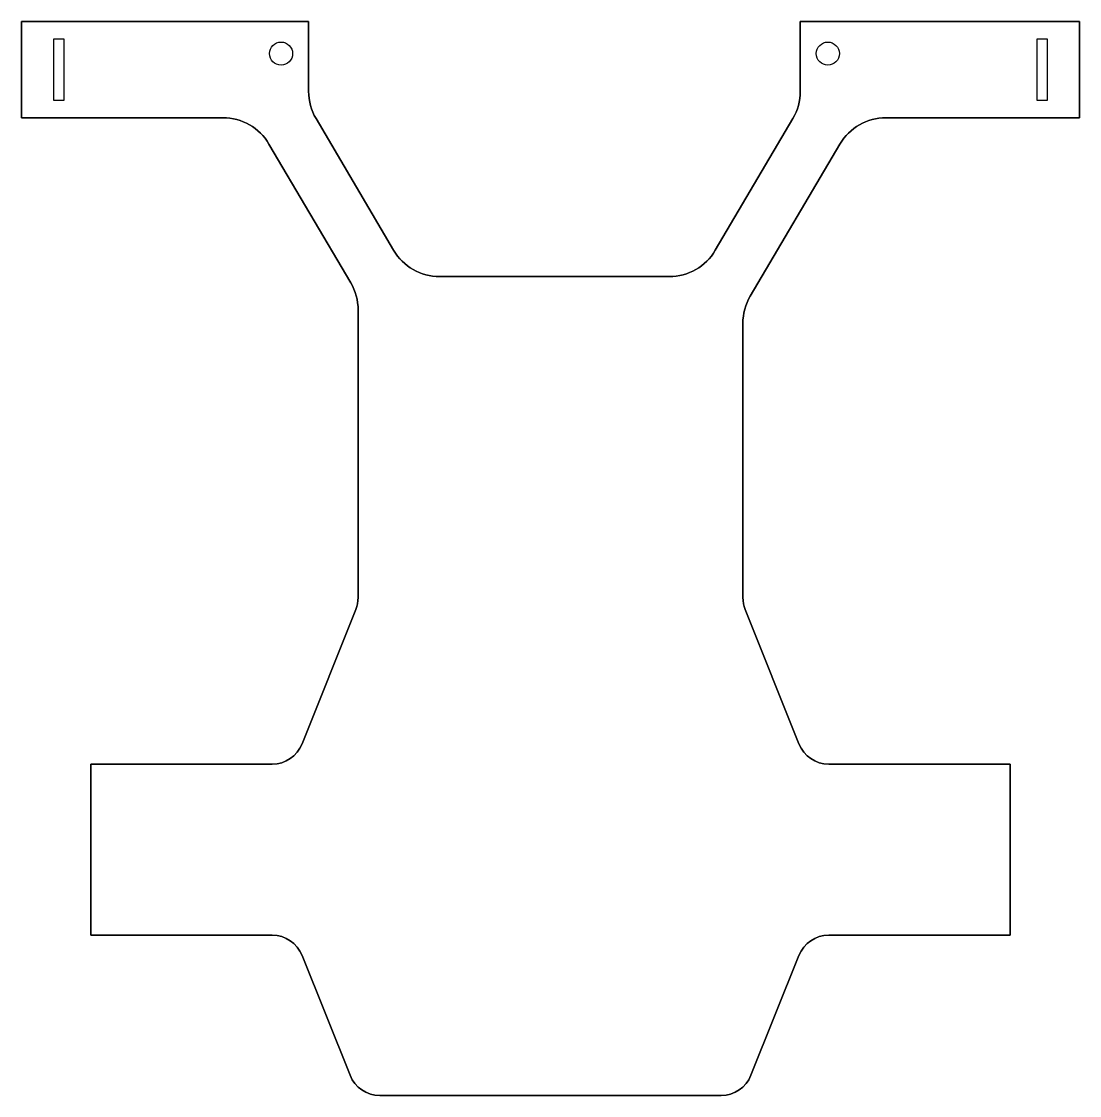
# Model space of a CAD drawing. Header units: millimetres. Extents: x -50 to 50, y -30 to 70.
import ezdxf

# ---------------------------------------------------------------- set-up
doc = ezdxf.new("R2010")
doc.units = ezdxf.units.MM
doc.layers.get('0').update_dxf_attribs({"linetype": 'CONTINUOUS'})

msp = doc.modelspace()

# ---------------------------------------------------------------- linework, layer by layer
for points in [[(18.75, -28.11, -0.306678), (15.97, -30), (-15.97, -30, -0.306678), (-18.75, -28.11), (-23.25, -16.89, 0.306678), (-26.03, -15), (-43, -15), (-43, 1), (-26.03, 1, 0.306678), (-23.25, 2.89), (-18.21, 15.46, 0.095415), (-18, 16.58), (-18, 43.49, 0.13389), (-18.69, 46.03), (-26.34, 59.01, 0.265594), (-30.65, 61.47), (-49.5, 61.47), (-49.5, 70.47), (-22.63, 70.47), (-22.63, 63.93, 0.13389), (-21.94, 61.39), (-14.68, 49.07, 0.265594), (-10.37, 46.61), (11.11, 46.61, 0.265594), (15.42, 49.07), (22.68, 61.39, 0.13389), (23.37, 63.93), (23.37, 70.47), (49.5, 70.47), (49.5, 61.47), (31.39, 61.47, 0.265594), (27.08, 59.01), (18.69, 44.78, 0.13389), (18, 42.24), (18, 16.58, 0.095415), (18.21, 15.46), (23.25, 2.89, 0.306678), (26.03, 1), (43, 1), (43, -15), (26.03, -15, 0.306678), (23.25, -16.89)], [(-18, 16.58, -0.095415), (-18.21, 15.46), (-23.25, 2.89, -0.306678), (-26.03, 1), (-43, 1), (-43, -15), (-26.03, -15, -0.306678), (-23.25, -16.89), (-18.75, -28.11, 0.306678), (-15.97, -30), (15.97, -30, 0.306678), (18.75, -28.11), (23.25, -16.89, -0.306678), (26.03, -15), (43, -15), (43, 1), (26.03, 1, -0.306678), (23.25, 2.89), (18.21, 15.46, -0.095415), (18, 16.58), (18, 42.24, -0.13389), (18.69, 44.78), (27.08, 59.01, -0.265594), (31.39, 61.47), (49.5, 61.47), (49.5, 70.47), (23.37, 70.47), (23.37, 63.93, -0.13389), (22.68, 61.39), (15.42, 49.07, -0.265594), (11.11, 46.61), (-10.37, 46.61, -0.265594), (-14.68, 49.07), (-21.94, 61.39, -0.13389), (-22.63, 63.93), (-22.63, 70.47), (-49.5, 70.47), (-49.5, 61.47), (-30.65, 61.47, -0.265594), (-26.34, 59.01), (-18.69, 46.03, -0.13389), (-18, 43.49)]]:
    msp.add_lwpolyline(points, format="xyb", close=True)
for points in [[(-45.5, 63.12), (-45.5, 68.83), (-46.5, 68.83), (-46.5, 63.12)], [(-46.5, 63.12), (-45.5, 63.12), (-45.5, 68.83), (-46.5, 68.83)], [(45.5, 63.12), (46.5, 63.12), (46.5, 68.83), (45.5, 68.83)], [(45.5, 68.83), (45.5, 63.12), (46.5, 63.12), (46.5, 68.83)]]:
    msp.add_lwpolyline(points, close=True)
for centre in [(-25.21, 67.47), (-25.21, 67.47), (25.95, 67.47), (25.95, 67.47)]:
    msp.add_circle(centre, 1.08)

doc.saveas('drawing.dxf')
